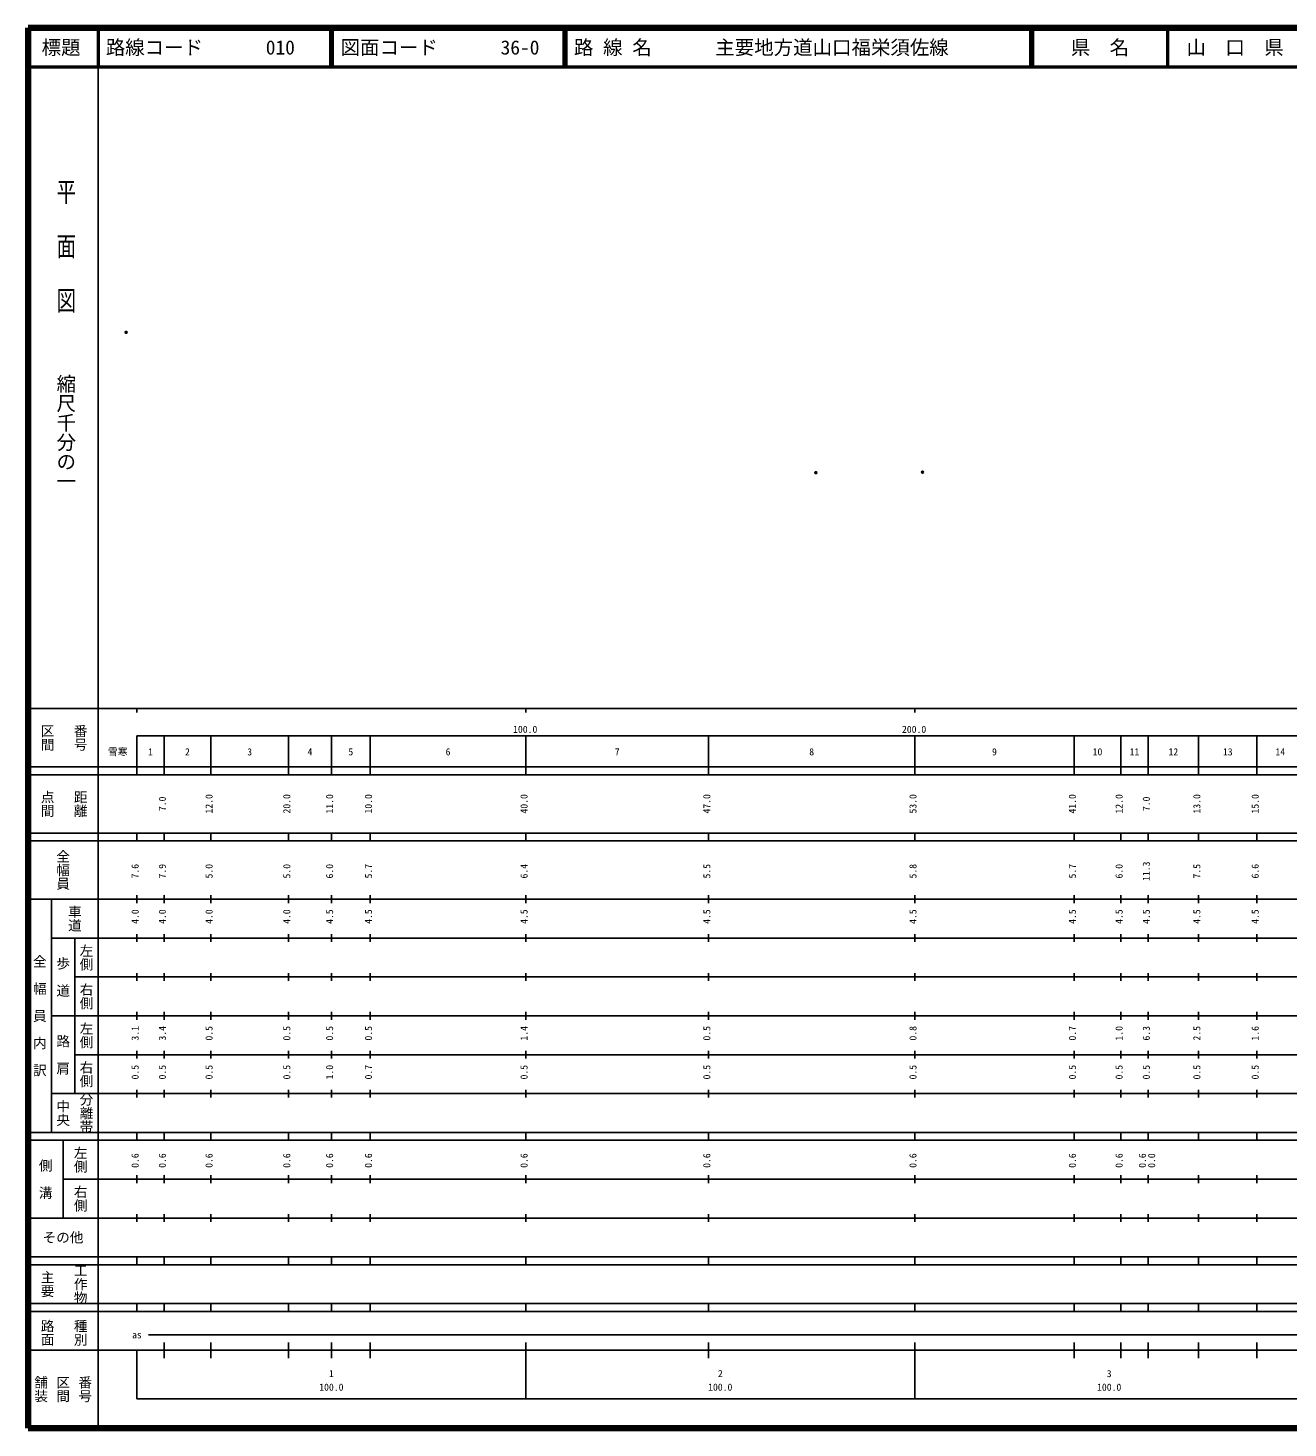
# Model space of a CAD drawing. Units: millimetres on the paper. Extents: x 40 to 680, y 20 to 380.
# Drawn here: x 40 to 364, y 20 to 380 of the extents above; entities that cross this region are included whole.
import ezdxf
from ezdxf.enums import TextEntityAlignment as Align

# ---------------------------------------------------------------- set-up
doc = ezdxf.new("R2010")
doc.units = ezdxf.units.MM
doc.header["$PDMODE"] = 32
doc.header["$PDSIZE"] = 0.5
doc.layers.add('M-OTRS', color=6, linetype='Continuous')
doc.layers.add('M-TTL-TXT', color=7, linetype='Continuous')
for name, color, linetype, lineweight in [('M-TTL', 2, 'Continuous', 140), ('M-TTL-BAND', 7, 'Continuous', 25), ('M-TTL-LINE', 7, 'Continuous', 50)]:
    doc.layers.add(name, color=color, linetype=linetype, lineweight=lineweight)
doc.styles.add('@ＭＳ ゴシック', font='')
doc.styles.add('ＭＳ ゴシック', font='')
doc.styles.get('@ＭＳ ゴシック').set_extended_font_data('@MS Gothic')
doc.styles.get('ＭＳ ゴシック').set_extended_font_data('MS Gothic')

msp = doc.modelspace()

# ---------------------------------------------------------------- linework, layer by layer
at = {"layer": 'M-OTRS'}
for p in [(65.209, 301.741), (242.605, 265.66), (270.009, 265.809)]:
    msp.add_point(p, dxfattribs=at)
at = {"layer": 'M-TTL'}
for p, q in [((40, 380), (40, 20)), ((680, 380), (40, 380)), ((40, 20), (680, 20))]:
    msp.add_line(p, q, dxfattribs=at)
at = {"layer": 'M-TTL-BAND'}
for p, q in [((58, 370), (58, 20)), ((40, 205), (579, 205)), ((68, 205), (68, 204)), ((168, 205), (168, 204)), ((268, 205), (268, 204)), ((68, 198), (579, 198)), ((68, 198), (68, 188)), ((75, 188), (75, 198)), ((87, 188), (87, 198)), ((107, 188), (107, 198)), ((118, 188), (118, 198)), ((128, 188), (128, 198)), ((168, 188), (168, 198)), ((215, 188), (215, 198)), ((268, 188), (268, 198)), ((309, 188), (309, 198)), ((321, 188), (321, 198)), ((328, 188), (328, 198)), ((341, 188), (341, 198)), ((356, 188), (356, 198)), ((40, 190), (579, 190)), ((40, 188), (579, 188)), ((40, 173), (579, 173)), ((68, 171), (68, 173)), ((75, 171), (75, 173)), ((87, 171), (87, 173)), ((107, 171), (107, 173)), ((118, 171), (118, 173)), ((128, 171), (128, 173)), ((168, 171), (168, 173)), ((215, 171), (215, 173)), ((268, 171), (268, 173)), ((309, 171), (309, 173)), ((321, 171), (321, 173)), ((328, 171), (328, 173)), ((341, 171), (341, 173)), ((356, 171), (356, 173)), ((40, 171), (579, 171)), ((40, 156), (579, 156)), ((46, 96), (46, 156)), ((68, 155), (68, 157)), ((75, 155), (75, 157)), ((87, 155), (87, 157)), ((107, 155), (107, 157)), ((118, 155), (118, 157)), ((128, 155), (128, 157)), ((168, 155), (168, 157)), ((215, 155), (215, 157)), ((268, 155), (268, 157)), ((309, 155), (309, 157)), ((321, 155), (321, 157)), ((328, 155), (328, 157)), ((341, 155), (341, 157)), ((356, 155), (356, 157)), ((46, 146), (579, 146)), ((52, 146), (52, 106)), ((68, 145), (68, 147)), ((75, 145), (75, 147)), ((87, 145), (87, 147)), ((107, 145), (107, 147)), ((118, 145), (118, 147)), ((128, 145), (128, 147)), ((168, 145), (168, 147)), ((215, 145), (215, 147)), ((268, 145), (268, 147)), ((309, 145), (309, 147)), ((321, 145), (321, 147)), ((328, 145), (328, 147)), ((341, 145), (341, 147)), ((356, 145), (356, 147)), ((68, 135), (68, 137)), ((75, 135), (75, 137)), ((87, 135), (87, 137)), ((107, 135), (107, 137)), ((118, 135), (118, 137)), ((128, 135), (128, 137)), ((168, 135), (168, 137)), ((215, 135), (215, 137)), ((268, 135), (268, 137)), ((309, 135), (309, 137)), ((321, 135), (321, 137)), ((328, 135), (328, 137)), ((341, 135), (341, 137)), ((356, 135), (356, 137)), ((52, 136), (579, 136)), ((46, 126), (579, 126)), ((68, 125), (68, 127)), ((75, 125), (75, 127)), ((87, 125), (87, 127)), ((107, 125), (107, 127)), ((118, 125), (118, 127)), ((128, 125), (128, 127)), ((168, 125), (168, 127)), ((215, 125), (215, 127)), ((268, 125), (268, 127)), ((309, 125), (309, 127)), ((321, 125), (321, 127)), ((328, 125), (328, 127)), ((341, 125), (341, 127)), ((356, 125), (356, 127)), ((52, 116), (579, 116)), ((68, 115), (68, 117)), ((75, 115), (75, 117)), ((87, 115), (87, 117)), ((107, 115), (107, 117)), ((118, 115), (118, 117)), ((128, 115), (128, 117)), ((168, 115), (168, 117)), ((215, 115), (215, 117)), ((268, 115), (268, 117)), ((309, 115), (309, 117)), ((321, 115), (321, 117)), ((328, 115), (328, 117)), ((341, 115), (341, 117)), ((356, 115), (356, 117)), ((46, 106), (579, 106)), ((68, 105), (68, 107)), ((75, 105), (75, 107)), ((87, 105), (87, 107)), ((107, 105), (107, 107)), ((118, 105), (118, 107)), ((128, 105), (128, 107)), ((168, 105), (168, 107)), ((215, 105), (215, 107)), ((268, 105), (268, 107)), ((309, 105), (309, 107)), ((321, 105), (321, 107)), ((328, 105), (328, 107)), ((341, 105), (341, 107)), ((356, 105), (356, 107)), ((40, 96), (579, 96)), ((40, 94), (579, 94)), ((49, 94), (49, 74)), ((68, 94), (68, 96)), ((75, 94), (75, 96)), ((87, 94), (87, 96)), ((107, 94), (107, 96)), ((118, 94), (118, 96)), ((128, 94), (128, 96)), ((168, 94), (168, 96)), ((215, 94), (215, 96)), ((268, 94), (268, 96)), ((309, 94), (309, 96)), ((321, 94), (321, 96)), ((328, 94), (328, 96)), ((341, 94), (341, 96)), ((356, 94), (356, 96)), ((49, 84), (579, 84)), ((68, 83), (68, 85)), ((75, 83), (75, 85)), ((87, 83), (87, 85)), ((107, 83), (107, 85)), ((118, 83), (118, 85)), ((128, 83), (128, 85)), ((168, 83), (168, 85)), ((215, 83), (215, 85)), ((268, 83), (268, 85)), ((309, 83), (309, 85)), ((321, 83), (321, 85)), ((328, 83), (328, 85)), ((341, 83), (341, 85)), ((356, 83), (356, 85)), ((40, 74), (579, 74)), ((68, 73), (68, 75)), ((75, 73), (75, 75)), ((87, 73), (87, 75)), ((107, 73), (107, 75)), ((118, 73), (118, 75)), ((128, 73), (128, 75)), ((168, 73), (168, 75)), ((215, 73), (215, 75)), ((268, 73), (268, 75)), ((309, 73), (309, 75)), ((321, 73), (321, 75)), ((328, 73), (328, 75)), ((341, 73), (341, 75)), ((356, 73), (356, 75)), ((40, 64), (579, 64)), ((40, 62), (579, 62)), ((68, 62), (68, 64)), ((75, 62), (75, 64)), ((87, 62), (87, 64)), ((107, 62), (107, 64)), ((118, 62), (118, 64)), ((128, 62), (128, 64)), ((168, 62), (168, 64)), ((215, 62), (215, 64)), ((268, 62), (268, 64)), ((309, 62), (309, 64)), ((321, 62), (321, 64)), ((328, 62), (328, 64)), ((341, 62), (341, 64)), ((356, 62), (356, 64)), ((40, 52), (579, 52)), ((68, 50), (68, 52)), ((75, 50), (75, 52)), ((87, 50), (87, 52)), ((107, 50), (107, 52)), ((118, 50), (118, 52)), ((128, 50), (128, 52)), ((168, 50), (168, 52)), ((215, 50), (215, 52)), ((268, 50), (268, 52)), ((309, 50), (309, 52)), ((321, 50), (321, 52)), ((328, 50), (328, 52)), ((341, 50), (341, 52)), ((356, 50), (356, 52)), ((40, 50), (579, 50)), ((71, 44), (565, 44)), ((40, 40), (579, 40)), ((68, 40), (68, 27.5)), ((75, 38), (75, 42)), ((87, 38), (87, 42)), ((107, 38), (107, 42)), ((118, 38), (118, 42)), ((128, 38), (128, 42)), ((168, 27.5), (168, 42)), ((215, 38), (215, 42)), ((268, 27.5), (268, 42)), ((309, 38), (309, 42)), ((321, 38), (321, 42)), ((328, 38), (328, 42)), ((341, 38), (341, 42)), ((356, 38), (356, 42)), ((68, 27.5), (579, 27.5))]:
    msp.add_line(p, q, dxfattribs=at)
at = {"layer": 'M-TTL-LINE'}
for p, q in [((58, 380), (58, 370)), ((117.75, 380), (117.75, 370)), ((118.25, 380), (118.25, 370)), ((177.75, 380), (177.75, 370)), ((178.25, 380), (178.25, 370)), ((297.75, 380), (297.75, 370)), ((298.25, 380), (298.25, 370)), ((333, 380), (333, 370)), ((40, 370), (680, 370))]:
    msp.add_line(p, q, dxfattribs=at)

# ---------------------------------------------------------------- texts
at = {"layer": 'M-TTL-BAND', "style": '@ＭＳ ゴシック', "width": 1.4}
msp.add_text('平  面  図', height=3.666, rotation=270, dxfattribs=at).set_placement((49.777, 306.475), align=Align.MIDDLE_RIGHT)
at = {"layer": 'M-TTL-BAND', "style": '@ＭＳ ゴシック'}
msp.add_text('縮尺千分の一', height=3.666, rotation=270, dxfattribs=at).set_placement((49.777, 261.03), align=Align.MIDDLE_RIGHT)
for s, p in [('区間', (45, 197.5)), ('番号', (53.5, 197.5)), ('点間', (45, 180.5)), ('距離', (53.5, 180.5)), ('全幅員', (49, 163.5)), ('車道', (52, 151)), ('左側', (55, 141)), ('全\u3000幅\u3000員\u3000内\u3000訳', (43, 126)), ('歩\u3000道', (49, 136)), ('右側', (55, 131)), ('左側', (55, 121)), ('路\u3000肩', (49, 116)), ('右側', (55, 111)), ('分離帯', (55, 101)), ('中央', (49, 101)), ('左側', (53.5, 89)), ('側\u3000溝', (44.5, 84)), ('右側', (53.5, 79)), ('工作物', (53.5, 57)), ('主要', (45, 57)), ('路面', (45, 44.5)), ('種別', (53.5, 44.5)), ('舗装', (43.333, 30)), ('区間', (49, 30)), ('番号', (54.667, 30))]:
    msp.add_text(s, height=2.566, rotation=270, dxfattribs=at).set_placement(p, align=Align.MIDDLE_CENTER)
at = {"layer": 'M-TTL-BAND', "style": 'ＭＳ ゴシック'}
for s, p in [('100.0', (167.844, 198.195)), ('200.0', (267.844, 198.195)), ('雪寒', (63.082, 192.405)), ('1', (71.5, 192.405)), ('2', (81, 192.405)), ('3', (97, 192.405)), ('4', (112.5, 192.405)), ('5', (123, 192.405)), ('6', (148, 192.405)), ('7', (191.5, 192.405)), ('8', (241.5, 192.405)), ('9', (288.5, 192.405)), ('10', (315, 192.405)), ('11', (324.5, 192.405)), ('12', (334.5, 192.405)), ('13', (348.5, 192.405)), ('14', (362, 192.405)), ('as', (68, 42.5)), ('1', (118, 32.523)), ('2', (218, 32.523)), ('3', (318, 32.523)), ('100.0', (118, 29.033)), ('100.0', (218, 29.033)), ('100.0', (318, 29.033))]:
    msp.add_text(s, height=1.833, dxfattribs=at).set_placement(p, align=Align.BOTTOM_CENTER)
for s, p in [('7.0', (76, 180.5)), ('12.0', (88, 180.5)), ('20.0', (108, 180.5)), ('11.0', (119, 180.5)), ('10.0', (129, 180.5)), ('40.0', (169, 180.5)), ('47.0', (216, 180.5)), ('53.0', (269, 180.5)), ('41.0', (310, 180.5)), ('12.0', (322, 180.5)), ('7.0', (329, 180.5)), ('13.0', (342, 180.5)), ('15.0', (357, 180.5)), ('7.6', (69, 163.174)), ('7.9', (76, 163.174)), ('5.0', (88, 163.174)), ('5.0', (108, 163.174)), ('6.0', (119, 163.174)), ('5.7', (129, 163.174)), ('6.4', (169, 163.174)), ('5.5', (216, 163.174)), ('5.8', (269, 163.174)), ('5.7', (310, 163.174)), ('6.0', (322, 163.174)), ('11.3', (329, 163.174)), ('7.5', (342, 163.174)), ('6.6', (357, 163.174)), ('4.0', (69, 151.5)), ('4.0', (76, 151.5)), ('4.0', (88, 151.5)), ('4.0', (108, 151.5)), ('4.5', (119, 151.5)), ('4.5', (129, 151.5)), ('4.5', (169, 151.5)), ('4.5', (216, 151.5)), ('4.5', (269, 151.5)), ('4.5', (310, 151.5)), ('4.5', (322, 151.5)), ('4.5', (329, 151.5)), ('4.5', (342, 151.5)), ('4.5', (357, 151.5)), ('3.1', (69, 121.5)), ('3.4', (76, 121.5)), ('0.5', (88, 121.5)), ('0.5', (108, 121.5)), ('0.5', (119, 121.5)), ('0.5', (129, 121.5)), ('1.4', (169, 121.5)), ('0.5', (216, 121.5)), ('0.8', (269, 121.5)), ('0.7', (310, 121.5)), ('1.0', (322, 121.5)), ('6.3', (329, 121.5)), ('2.5', (342, 121.5)), ('1.6', (357, 121.5)), ('0.5', (69, 111.5)), ('0.5', (76, 111.5)), ('0.5', (88, 111.5)), ('0.5', (108, 111.5)), ('1.0', (119, 111.5)), ('0.7', (129, 111.5)), ('0.5', (169, 111.5)), ('0.5', (216, 111.5)), ('0.5', (269, 111.5)), ('0.5', (310, 111.5)), ('0.5', (322, 111.5)), ('0.5', (329, 111.5)), ('0.5', (342, 111.5)), ('0.5', (357, 111.5)), ('0.6', (69, 88.764)), ('0.6', (76, 88.764)), ('0.6', (88, 88.764)), ('0.6', (108, 88.764)), ('0.6', (119, 88.764)), ('0.6', (129, 88.764)), ('0.6', (169, 88.764)), ('0.6', (216, 88.764)), ('0.6', (269, 88.764)), ('0.6', (310, 88.764)), ('0.6', (322, 88.764)), ('0.6', (328, 88.764)), ('0.0', (330.37, 88.764))]:
    msp.add_text(s, height=1.833, rotation=90, dxfattribs=at).set_placement(p, align=Align.BOTTOM_CENTER)
msp.add_text('その他', height=2.566, dxfattribs=at).set_placement((49, 69), align=Align.MIDDLE_CENTER)
at = {"layer": 'M-TTL-TXT', "style": 'ＭＳ ゴシック'}
for s, p in [('標題', (48.5, 375)), ('県\u3000名', (315.625, 375)), ('山\u3000口\u3000県', (350.375, 375))]:
    msp.add_text(s, height=3.666, dxfattribs=at).set_placement(p, align=Align.MIDDLE_CENTER)
for s, p in [('路線コード', (60, 375)), ('010', (101.142, 375)), ('図面コード', (120.38, 375)), ('36-0', (161.521, 375)), ('路 線 名', (180.38, 375)), ('主要地方道山口福栄須佐線', (216.734, 375))]:
    msp.add_text(s, height=3.666, dxfattribs=at).set_placement(p, align=Align.MIDDLE_LEFT)

doc.saveas('drawing.dxf')
